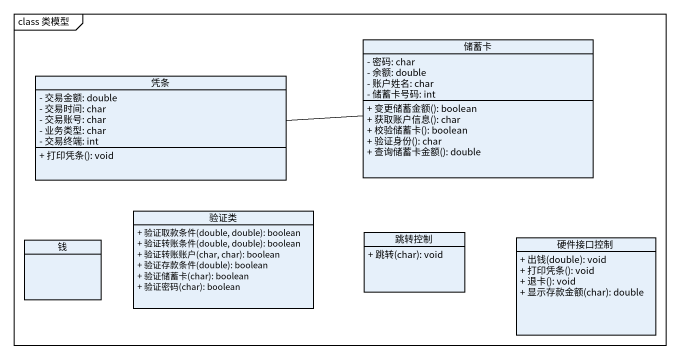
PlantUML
@startuml
mainframe class 类模型
hide circle
hide empty members
skinparam classAttributeIconSize 0
class 储蓄卡 {
  - 密码: char
  - 余额: double
  - 账户姓名: char
  - 储蓄卡号码: int
  + 变更储蓄金额(): boolean
  + 获取账户信息(): char
  + 校验储蓄卡(): boolean
  + 验证身份(): char
  + 查询储蓄卡金额(): double
}
class 凭条 {
  - 交易金额: double
  - 交易时间: char
  - 交易账号: char
  - 业务类型: char
  - 交易终端: int
  + 打印凭条(): void
}
class 验证类 {
  + 验证取款条件(double, double): boolean
  + 验证转账条件(double, double): boolean
  + 验证转账账户(char, char): boolean
  + 验证存款条件(double): boolean
  + 验证储蓄卡(char): boolean
  + 验证密码(char): boolean
}
class 钱
class 跳转控制 {
  + 跳转(char): void
}
class 硬件接口控制 {
  + 出钱(double): void
  + 打印凭条(): void
  + 退卡(): void
  + 显示存款金额(char): double
}
储蓄卡 -left- 凭条
@enduml
